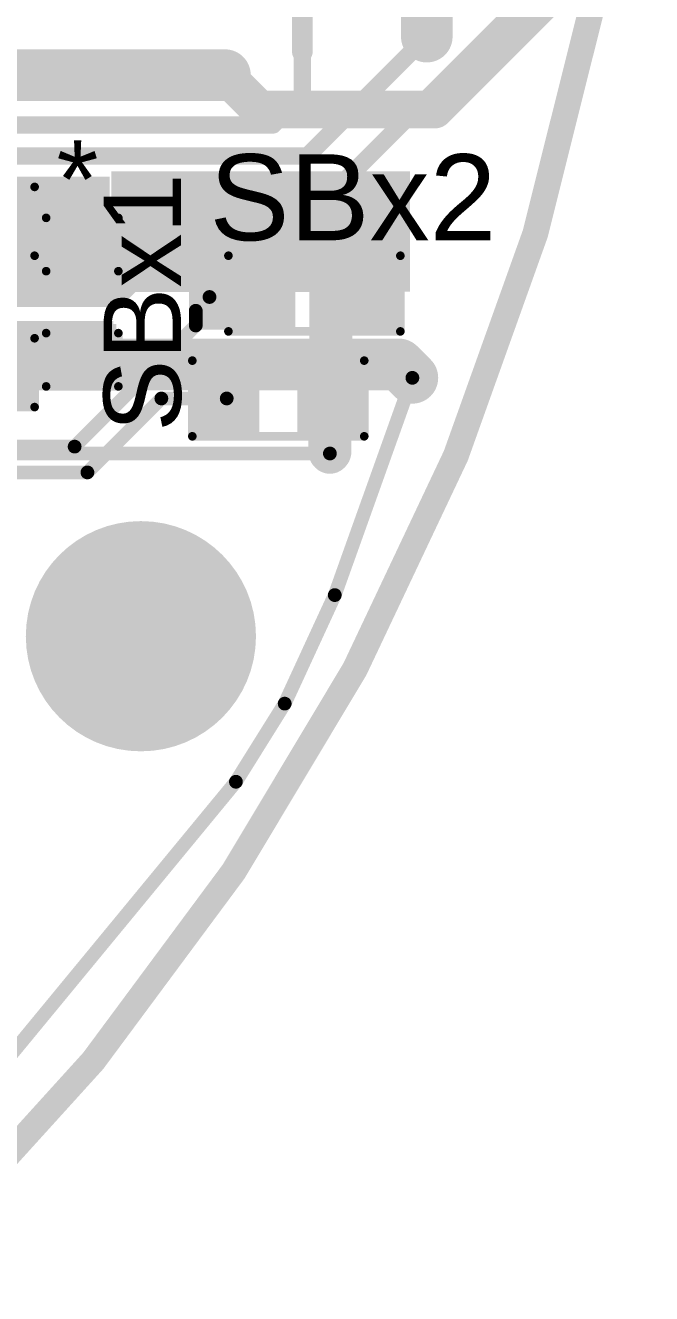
# Model space of a CAD drawing. Header units: millimetres. Extents: x -1.41 to 1.41, y -0.13 to 2.68.
# Drawn here: x 1.041 to 1.405, y 0.258 to 0.995 of the extents above; entities that cross this region are included whole.
import ezdxf

# ---------------------------------------------------------------- set-up
doc = ezdxf.new("R2010")
doc.units = ezdxf.units.MM
doc.header["$MEASUREMENT"] = 0
for name, color, linetype in [('BottomLayer', 5, 'Continuous'), ('BottomSolder', 6, 'Continuous'), ('Mechanical2', 216, 'Continuous'), ('MultiLayer', 9, 'Continuous'), ('PadHoleLayer', 156, 'Continuous'), ('TopLayer', 1, 'Continuous'), ('TopOverlay', 2, 'Continuous'), ('TopPaste', 8, 'Continuous'), ('TopSolder', 216, 'Continuous'), ('ViaHoleLayer', 16, 'Continuous')]:
    doc.layers.add(name, color=color, linetype=linetype)
doc.styles.add('Arial', font='', dxfattribs={"height": 0.2})
doc.styles.get('Arial').set_extended_font_data('Arial')

# ---------------------------------------------------------------- blocks, each defined once
blk = doc.blocks.new('S______B______19')
at = {"layer": 'TopLayer'}
for points in [[(-0.045, -0.0175), (-0.045, 0.0175), (-0.015, 0.0175), (-0.015, -0.0175)], [(0.015, -0.0175), (0.015, 0.0175), (0.045, 0.0175), (0.045, -0.0175)]]:
    blk.add_hatch(color=1, dxfattribs=at).paths.add_polyline_path(points)
at = {"layer": 'TopPaste'}
for points in [[(-0.045, -0.0175), (-0.045, 0.0175), (-0.015, 0.0175), (-0.015, -0.0175)], [(0.015, -0.0175), (0.015, 0.0175), (0.045, 0.0175), (0.045, -0.0175)]]:
    blk.add_hatch(color=8, dxfattribs=at).paths.add_polyline_path(points)
at = {"layer": 'TopSolder'}
for points in [[(-0.049, -0.0215), (-0.049, 0.0215), (-0.011, 0.0215), (-0.011, -0.0215)], [(0.011, -0.0215), (0.011, 0.0215), (0.049, 0.0215), (0.049, -0.0215)]]:
    blk.add_hatch(color=216, dxfattribs=at).paths.add_polyline_path(points)
at = {"layer": 'TopOverlay', "const_width": 0.005}
for points in [[(0.05, 0.022), (-0.05, 0.022)], [(-0.05, 0.022), (-0.05, -0.022)], [(0.05, 0.022), (0.05, -0.022)], [(0.05, -0.022), (-0.05, -0.022)]]:
    blk.add_lwpolyline(points, dxfattribs=at)
at = {"layer": 'TopOverlay', "const_width": 0.0025}
for points in [[(-0.05125, 0.022, 1), (-0.04875, 0.022, 1)], [(-0.05125, 0.022, 1), (-0.04875, 0.022, 1)], [(0.04875, 0.022, 1), (0.05125, 0.022, 1)], [(0.04875, 0.022, 1), (0.05125, 0.022, 1)], [(-0.05125, -0.022, 1), (-0.04875, -0.022, 1)], [(-0.05125, -0.022, 1), (-0.04875, -0.022, 1)], [(0.04875, -0.022, 1), (0.05125, -0.022, 1)], [(0.04875, -0.022, 1), (0.05125, -0.022, 1)]]:
    blk.add_lwpolyline(points, format="xyb", close=True, dxfattribs=at)
blk = doc.blocks.new('S______B______20')
at = {"layer": 'TopLayer'}
for points in [[(-0.045, -0.0175), (-0.045, 0.0175), (-0.015, 0.0175), (-0.015, -0.0175)], [(0.015, -0.0175), (0.015, 0.0175), (0.045, 0.0175), (0.045, -0.0175)]]:
    blk.add_hatch(color=1, dxfattribs=at).paths.add_polyline_path(points)
at = {"layer": 'TopPaste'}
for points in [[(-0.045, -0.0175), (-0.045, 0.0175), (-0.015, 0.0175), (-0.015, -0.0175)], [(0.015, -0.0175), (0.015, 0.0175), (0.045, 0.0175), (0.045, -0.0175)]]:
    blk.add_hatch(color=8, dxfattribs=at).paths.add_polyline_path(points)
at = {"layer": 'TopSolder'}
for points in [[(-0.049, -0.0215), (-0.049, 0.0215), (-0.011, 0.0215), (-0.011, -0.0215)], [(0.011, -0.0215), (0.011, 0.0215), (0.049, 0.0215), (0.049, -0.0215)]]:
    blk.add_hatch(color=216, dxfattribs=at).paths.add_polyline_path(points)
at = {"layer": 'TopOverlay', "const_width": 0.005}
for points in [[(-0.05, 0.022), (-0.05, -0.022)], [(0.05, 0.022), (-0.05, 0.022)], [(0.05, 0.022), (0.05, -0.022)], [(0.05, -0.022), (-0.05, -0.022)]]:
    blk.add_lwpolyline(points, dxfattribs=at)
at = {"layer": 'TopOverlay', "const_width": 0.0025}
for points in [[(-0.05125, 0.022, 1), (-0.04875, 0.022, 1)], [(-0.05125, 0.022, 1), (-0.04875, 0.022, 1)], [(0.04875, 0.022, 1), (0.05125, 0.022, 1)], [(0.04875, 0.022, 1), (0.05125, 0.022, 1)], [(-0.05125, -0.022, 1), (-0.04875, -0.022, 1)], [(-0.05125, -0.022, 1), (-0.04875, -0.022, 1)], [(0.04875, -0.022, 1), (0.05125, -0.022, 1)], [(0.04875, -0.022, 1), (0.05125, -0.022, 1)]]:
    blk.add_lwpolyline(points, format="xyb", close=True, dxfattribs=at)
blk = doc.blocks.new('C___0603_63')
at = {"layer": 'TopLayer'}
for points in [[(-0.015, 0.0175), (-0.015, -0.0175), (-0.045, -0.0175), (-0.045, 0.0175)], [(0.045, 0.0175), (0.045, -0.0175), (0.015, -0.0175), (0.015, 0.0175)]]:
    blk.add_hatch(color=1, dxfattribs=at).paths.add_polyline_path(points)
at = {"layer": 'TopPaste'}
for points in [[(-0.015, 0.0175), (-0.015, -0.0175), (-0.045, -0.0175), (-0.045, 0.0175)], [(0.045, 0.0175), (0.045, -0.0175), (0.015, -0.0175), (0.015, 0.0175)]]:
    blk.add_hatch(color=8, dxfattribs=at).paths.add_polyline_path(points)
at = {"layer": 'TopSolder'}
for points in [[(-0.01264, 0.01986), (-0.01264, -0.01986), (-0.04736, -0.01986), (-0.04736, 0.01986)], [(0.04736, 0.01986), (0.04736, -0.01986), (0.01264, -0.01986), (0.01264, 0.01986)]]:
    blk.add_hatch(color=216, dxfattribs=at).paths.add_polyline_path(points)
at = {"layer": 'TopOverlay', "const_width": 0.005}
for points in [[(-0.049, 0.021), (-0.018, 0.021)], [(-0.049, 0.021), (-0.049, -0.021)], [(0.018, 0.021), (0.049, 0.021)], [(0.049, 0.021), (0.049, -0.021)], [(-0.049, -0.021), (-0.018, -0.021)], [(0.018, -0.021), (0.049, -0.021)]]:
    blk.add_lwpolyline(points, dxfattribs=at)
at = {"layer": 'TopOverlay', "const_width": 0.0025}
for points in [[(-0.05025, 0.021, 1), (-0.04775, 0.021, 1)], [(-0.05025, 0.021, 1), (-0.04775, 0.021, 1)], [(-0.01925, 0.021, 1), (-0.01675, 0.021, 1)], [(0.01675, 0.021, 1), (0.01925, 0.021, 1)], [(0.04775, 0.021, 1), (0.05025, 0.021, 1)], [(0.04775, 0.021, 1), (0.05025, 0.021, 1)], [(-0.05025, -0.021, 1), (-0.04775, -0.021, 1)], [(-0.05025, -0.021, 1), (-0.04775, -0.021, 1)], [(-0.01925, -0.021, 1), (-0.01675, -0.021, 1)], [(0.01675, -0.021, 1), (0.01925, -0.021, 1)], [(0.04775, -0.021, 1), (0.05025, -0.021, 1)], [(0.04775, -0.021, 1), (0.05025, -0.021, 1)]]:
    blk.add_lwpolyline(points, format="xyb", close=True, dxfattribs=at)
blk = doc.blocks.new('C__0805_91')
at = {"layer": 'TopLayer'}
for points in [[(-0.06, 0.03), (-0.02, 0.03), (-0.02, -0.03), (-0.06, -0.03)], [(0.02, 0.03), (0.06, 0.03), (0.06, -0.03), (0.02, -0.03)]]:
    blk.add_hatch(color=1, dxfattribs=at).paths.add_polyline_path(points)
at = {"layer": 'TopPaste'}
for points in [[(-0.06, 0.03), (-0.02, 0.03), (-0.02, -0.03), (-0.06, -0.03)], [(0.02, 0.03), (0.06, 0.03), (0.06, -0.03), (0.02, -0.03)]]:
    blk.add_hatch(color=8, dxfattribs=at).paths.add_polyline_path(points)
at = {"layer": 'TopSolder'}
for points in [[(-0.06276, 0.03276), (-0.01724, 0.03276), (-0.01724, -0.03276), (-0.06276, -0.03276)], [(0.01724, 0.03276), (0.06276, 0.03276), (0.06276, -0.03276), (0.01724, -0.03276)]]:
    blk.add_hatch(color=216, dxfattribs=at).paths.add_polyline_path(points)
at = {"layer": 'TopOverlay', "const_width": 0.005}
for points in [[(-0.064, 0.034), (-0.024, 0.034)], [(-0.064, 0.034), (-0.064, -0.034)], [(0.024, 0.034), (0.064, 0.034)], [(0.064, 0.034), (0.064, -0.034)], [(-0.064, -0.034), (-0.024, -0.034)], [(0.024, -0.034), (0.064, -0.034)]]:
    blk.add_lwpolyline(points, dxfattribs=at)
at = {"layer": 'TopOverlay', "const_width": 0.0025}
for points in [[(-0.06525, 0.034, 1), (-0.06275, 0.034, 1)], [(-0.06525, 0.034, 1), (-0.06275, 0.034, 1)], [(-0.02525, 0.034, 1), (-0.02275, 0.034, 1)], [(0.02275, 0.034, 1), (0.02525, 0.034, 1)], [(0.06275, 0.034, 1), (0.06525, 0.034, 1)], [(0.06275, 0.034, 1), (0.06525, 0.034, 1)], [(-0.06525, -0.034, 1), (-0.06275, -0.034, 1)], [(-0.06525, -0.034, 1), (-0.06275, -0.034, 1)], [(-0.02525, -0.034, 1), (-0.02275, -0.034, 1)], [(0.02275, -0.034, 1), (0.02525, -0.034, 1)], [(0.06275, -0.034, 1), (0.06525, -0.034, 1)], [(0.06275, -0.034, 1), (0.06525, -0.034, 1)]]:
    blk.add_lwpolyline(points, format="xyb", close=True, dxfattribs=at)

msp = doc.modelspace()

# ---------------------------------------------------------------- hatches: boundary and pattern name
at = {"layer": 'BottomLayer'}
h = msp.add_hatch(color=5, dxfattribs=at)
edge = h.paths.add_edge_path()
edge.add_arc((1.27437, 0.98837), 0.01181, 0, 360)
h = msp.add_hatch(color=5, dxfattribs=at)
edge = h.paths.add_edge_path()
edge.add_arc((1.157, 0.966), 0.01181, 0, 360)
msp.add_hatch(color=5, dxfattribs=at).paths.add_polyline_path([(1.26455, 0.84005), (1.26455, 0.91), (1.091, 0.91), (1.091, 0.84005)])
h = msp.add_hatch(color=5, dxfattribs=at)
edge = h.paths.add_edge_path()
edge.add_arc((1.062, 0.894), 0.01181, 0, 360)
h = msp.add_hatch(color=5, dxfattribs=at)
edge = h.paths.add_edge_path()
edge.add_arc((1.247, 0.869), 0.01181, 0, 360)
h = msp.add_hatch(color=5, dxfattribs=at)
edge = h.paths.add_edge_path()
edge.add_arc((1.266, 0.79), 0.01181, 0, 360)
h = msp.add_hatch(color=5, dxfattribs=at)
edge = h.paths.add_edge_path()
edge.add_arc((1.218, 0.746), 0.01181, 0, 360)
h = msp.add_hatch(color=5, dxfattribs=at)
edge = h.paths.add_edge_path()
edge.add_arc((1.1081, 0.63976), 0.05906, 0, 360)
at = {"layer": 'BottomSolder'}
h = msp.add_hatch(color=6, dxfattribs=at)
edge = h.paths.add_edge_path()
edge.add_arc((1.27437, 0.98837), 0.00591, 0, 360)
h = msp.add_hatch(color=6, dxfattribs=at)
edge = h.paths.add_edge_path()
edge.add_arc((1.157, 0.966), 0.00591, 0, 360)
h = msp.add_hatch(color=6, dxfattribs=at)
edge = h.paths.add_edge_path()
edge.add_arc((1.062, 0.894), 0.00591, 0, 360)
h = msp.add_hatch(color=6, dxfattribs=at)
edge = h.paths.add_edge_path()
edge.add_arc((1.247, 0.869), 0.00591, 0, 360)
h = msp.add_hatch(color=6, dxfattribs=at)
edge = h.paths.add_edge_path()
edge.add_arc((1.266, 0.79), 0.00591, 0, 360)
h = msp.add_hatch(color=6, dxfattribs=at)
edge = h.paths.add_edge_path()
edge.add_arc((1.218, 0.746), 0.00591, 0, 360)
h = msp.add_hatch(color=6, dxfattribs=at)
edge = h.paths.add_edge_path()
edge.add_arc((1.1081, 0.63976), 0.06306, 0, 360)
at = {"layer": 'MultiLayer'}
h = msp.add_hatch(color=9, dxfattribs=at)
edge = h.paths.add_edge_path()
edge.add_arc((1.1081, 0.63976), 0.05906, 0, 360)
at = {"layer": 'PadHoleLayer'}
h = msp.add_hatch(color=156, dxfattribs=at)
edge = h.paths.add_edge_path()
edge.add_arc((1.1081, 0.63976), 0.06693, 0, 360)
at = {"layer": 'TopLayer'}
h = msp.add_hatch(color=1, dxfattribs=at)
edge = h.paths.add_edge_path()
edge.add_arc((1.27437, 0.98837), 0.01181, 0, 360)
h = msp.add_hatch(color=1, dxfattribs=at)
edge = h.paths.add_edge_path()
edge.add_arc((1.157, 0.966), 0.01181, 0, 360)
for points in [[(0.832, 0.85), (1.09, 0.85), (1.09, 0.907), (0.832, 0.907)], [(1.206, 0.816), (1.26, 0.816), (1.26, 0.881), (1.206, 0.881)], [(1.136, 0.818), (1.195, 0.818), (1.195, 0.859), (1.136, 0.859)], [(0.833, 0.773), (1.047, 0.773), (1.047, 0.823), (0.833, 0.823)], [(1.03, 0.788), (1.092, 0.788), (1.092, 0.823), (1.03, 0.823)]]:
    msp.add_hatch(color=1, dxfattribs=at).paths.add_polyline_path(points)
h = msp.add_hatch(color=1, dxfattribs=at)
edge = h.paths.add_edge_path()
edge.add_arc((1.062, 0.894), 0.01181, 0, 360)
h = msp.add_hatch(color=1, dxfattribs=at)
edge = h.paths.add_edge_path()
edge.add_arc((1.247, 0.869), 0.01181, 0, 360)
h = msp.add_hatch(color=1, dxfattribs=at)
edge = h.paths.add_edge_path()
edge.add_arc((1.266, 0.79), 0.01181, 0, 360)
h = msp.add_hatch(color=1, dxfattribs=at)
edge = h.paths.add_edge_path()
edge.add_arc((1.218, 0.746), 0.01181, 0, 360)
h = msp.add_hatch(color=1, dxfattribs=at)
edge = h.paths.add_edge_path()
edge.add_arc((1.1081, 0.63976), 0.05906, 0, 360)
at = {"layer": 'TopSolder'}
h = msp.add_hatch(color=216, dxfattribs=at)
edge = h.paths.add_edge_path()
edge.add_arc((1.27437, 0.98837), 0.00591, 0, 360)
h = msp.add_hatch(color=216, dxfattribs=at)
edge = h.paths.add_edge_path()
edge.add_arc((1.157, 0.966), 0.00591, 0, 360)
h = msp.add_hatch(color=216, dxfattribs=at)
edge = h.paths.add_edge_path()
edge.add_arc((1.062, 0.894), 0.00591, 0, 360)
h = msp.add_hatch(color=216, dxfattribs=at)
edge = h.paths.add_edge_path()
edge.add_arc((1.247, 0.869), 0.00591, 0, 360)
h = msp.add_hatch(color=216, dxfattribs=at)
edge = h.paths.add_edge_path()
edge.add_arc((1.266, 0.79), 0.00591, 0, 360)
h = msp.add_hatch(color=216, dxfattribs=at)
edge = h.paths.add_edge_path()
edge.add_arc((1.218, 0.746), 0.00591, 0, 360)
h = msp.add_hatch(color=216, dxfattribs=at)
edge = h.paths.add_edge_path()
edge.add_arc((1.1081, 0.63976), 0.06306, 0, 360)
at = {"layer": 'ViaHoleLayer'}
h = msp.add_hatch(color=16, dxfattribs=at)
edge = h.paths.add_edge_path()
edge.add_arc((1.27437, 0.98837), 0.00591, 0, 360)
h = msp.add_hatch(color=16, dxfattribs=at)
edge = h.paths.add_edge_path()
edge.add_arc((1.157, 0.966), 0.00591, 0, 360)
h = msp.add_hatch(color=16, dxfattribs=at)
edge = h.paths.add_edge_path()
edge.add_arc((1.062, 0.894), 0.00591, 0, 360)
h = msp.add_hatch(color=16, dxfattribs=at)
edge = h.paths.add_edge_path()
edge.add_arc((1.247, 0.869), 0.00591, 0, 360)
h = msp.add_hatch(color=16, dxfattribs=at)
edge = h.paths.add_edge_path()
edge.add_arc((1.266, 0.79), 0.00591, 0, 360)
h = msp.add_hatch(color=16, dxfattribs=at)
edge = h.paths.add_edge_path()
edge.add_arc((1.218, 0.746), 0.00591, 0, 360)

# ---------------------------------------------------------------- linework, layer by layer
at = {"layer": 'BottomLayer'}
for points, const_width in [([(1.27437, 0.98837), (1.27437, 1.22914)], 0.03), ([(1.27891, 0.946), (1.343, 1.01009)], 0.022), ([(1.157, 0.966), (1.177, 0.946)], 0.022), ([(1.177, 0.946), (1.27891, 0.946)], 0.022), ([(0.77, 0.854), (1.244, 0.854)], 0.028), ([(0.79681, 0.79781), (1.25819, 0.79781)], 0.03), ([(1.25819, 0.79781), (1.266, 0.79)], 0.03), ([(1.036, 0.746), (1.218, 0.746)], 0.008)]:
    msp.add_lwpolyline(points, dxfattribs=dict(at, const_width=const_width))
for points, const_width in [([(1.26687, 0.98837, 1), (1.28187, 0.98837, 1)], 0.015), ([(1.1515, 0.966, 1), (1.1625, 0.966, 1)], 0.011), ([(1.1715, 0.946, 1), (1.1825, 0.946, 1)], 0.011), ([(1.1715, 0.946, 1), (1.1825, 0.946, 1)], 0.011), ([(1.27341, 0.946, 1), (1.28441, 0.946, 1)], 0.011), ([(1.27341, 0.946, 1), (1.28441, 0.946, 1)], 0.011), ([(1.237, 0.854, 1), (1.251, 0.854, 1)], 0.014), ([(1.25069, 0.79781, 1), (1.26569, 0.79781, 1)], 0.015), ([(1.25069, 0.79781, 1), (1.26569, 0.79781, 1)], 0.015), ([(1.2585, 0.79, 1), (1.2735, 0.79, 1)], 0.015), ([(1.216, 0.746, 1), (1.22, 0.746, 1)], 0.004)]:
    msp.add_lwpolyline(points, format="xyb", close=True, dxfattribs=dict(at, const_width=const_width))
at = {"layer": 'Mechanical2', "const_width": 0.015}
msp.add_lwpolyline([(1.39764, 1.27953, 1), (-1.39764, 1.27953, 1)], format="xyb", close=True, dxfattribs=at)
at = {"layer": 'TopLayer'}
for points, const_width in [([(1.215, 0.893), (1.337, 1.015)], 0.01), ([(1.202, 0.9795), (1.202, 1.005)], 0.012), ([(1.205, 0.919), (1.27437, 0.98837)], 0.01), ([(0.7, 0.966), (1.157, 0.966)], 0.03), ([(1.202, 0.954), (1.202, 0.9795)], 0.01), ([(1.185, 0.937), (1.202, 0.954)], 0.01), ([(0.779, 0.937), (1.185, 0.937)], 0.01), ([(0.80696, 0.919), (1.205, 0.919)], 0.01), ([(1.019, 0.87637), (1.05137, 0.87637)], 0.04), ([(1.09418, 0.83618), (1.151, 0.893)], 0.01), ([(1.151, 0.893), (1.215, 0.893)], 0.01), ([(1.2185, 0.8285), (1.233, 0.843)], 0.022), ([(0.72818, 0.83618), (1.09418, 0.83618)], 0.01), ([(1.14, 0.829), (1.148, 0.837)], 0.008), ([(1.2185, 0.7845), (1.2185, 0.8285)], 0.025), ([(1.14, 0.82044), (1.14, 0.829)], 0.008), ([(1.06956, 0.75), (1.14, 0.82044)], 0.008), ([(1.218, 0.747), (1.218, 0.784)], 0.025), ([(1.2185, 0.7845), (1.219, 0.784)], 0.018), ([(1.22085, 0.66368), (1.266, 0.79)], 0.008), ([(1.077, 0.735), (1.12, 0.778)], 0.008), ([(1.12, 0.778), (1.158, 0.778)], 0.008), ([(0.981, 0.75), (1.06956, 0.75)], 0.008), ([(1.219, 0.747), (1.22, 0.746)], 0.018), ([(1.004, 0.735), (1.077, 0.735)], 0.008), ([(1.19173, 0.60057), (1.22085, 0.66368)], 0.008), ([(1.16336, 0.55514), (1.19173, 0.60057)], 0.008), ([(1.03171, 0.39541), (1.16336, 0.55514)], 0.008)]:
    msp.add_lwpolyline(points, dxfattribs=dict(at, const_width=const_width))
for points, const_width in [([(1.27187, 0.98837, 1), (1.27687, 0.98837, 1)], 0.005), ([(1.1495, 0.966, 1), (1.1645, 0.966, 1)], 0.015), ([(1.199, 0.9795, 1), (1.205, 0.9795, 1)], 0.006), ([(1.1995, 0.9795, 1), (1.2045, 0.9795, 1)], 0.005), ([(1.1995, 0.954, 1), (1.2045, 0.954, 1)], 0.005), ([(1.1995, 0.954, 1), (1.2045, 0.954, 1)], 0.005), ([(1.1825, 0.937, 1), (1.1875, 0.937, 1)], 0.005), ([(1.1825, 0.937, 1), (1.1875, 0.937, 1)], 0.005), ([(1.2025, 0.919, 1), (1.2075, 0.919, 1)], 0.005), ([(1.2025, 0.919, 1), (1.2075, 0.919, 1)], 0.005), ([(1.04137, 0.87637, 1), (1.06137, 0.87637, 1)], 0.02), ([(1.1485, 0.893, 1), (1.1535, 0.893, 1)], 0.005), ([(1.1485, 0.893, 1), (1.1535, 0.893, 1)], 0.005), ([(1.2125, 0.893, 1), (1.2175, 0.893, 1)], 0.005), ([(1.2125, 0.893, 1), (1.2175, 0.893, 1)], 0.005), ([(1.2275, 0.843, 1), (1.2385, 0.843, 1)], 0.011), ([(1.09168, 0.83618, 1), (1.09668, 0.83618, 1)], 0.005), ([(1.09168, 0.83618, 1), (1.09668, 0.83618, 1)], 0.005), ([(1.146, 0.837, 1), (1.15, 0.837, 1)], 0.004), ([(1.21225, 0.8285, 1), (1.22475, 0.8285, 1)], 0.0125), ([(1.213, 0.8285, 1), (1.224, 0.8285, 1)], 0.011), ([(1.138, 0.829, 1), (1.142, 0.829, 1)], 0.004), ([(1.138, 0.829, 1), (1.142, 0.829, 1)], 0.004), ([(1.138, 0.82044, 1), (1.142, 0.82044, 1)], 0.004), ([(1.138, 0.82044, 1), (1.142, 0.82044, 1)], 0.004), ([(1.21175, 0.784, 1), (1.22425, 0.784, 1)], 0.0125), ([(1.21225, 0.7845, 1), (1.22475, 0.7845, 1)], 0.0125), ([(1.214, 0.7845, 1), (1.223, 0.7845, 1)], 0.009), ([(1.2145, 0.784, 1), (1.2235, 0.784, 1)], 0.009), ([(1.264, 0.79, 1), (1.268, 0.79, 1)], 0.004), ([(1.118, 0.778, 1), (1.122, 0.778, 1)], 0.004), ([(1.118, 0.778, 1), (1.122, 0.778, 1)], 0.004), ([(1.156, 0.778, 1), (1.16, 0.778, 1)], 0.004), ([(1.06756, 0.75, 1), (1.07156, 0.75, 1)], 0.004), ([(1.06756, 0.75, 1), (1.07156, 0.75, 1)], 0.004), ([(1.21175, 0.747, 1), (1.22425, 0.747, 1)], 0.0125), ([(1.2145, 0.747, 1), (1.2235, 0.747, 1)], 0.009), ([(1.2155, 0.746, 1), (1.2245, 0.746, 1)], 0.009), ([(1.075, 0.735, 1), (1.079, 0.735, 1)], 0.004), ([(1.075, 0.735, 1), (1.079, 0.735, 1)], 0.004), ([(1.21885, 0.66368, 1), (1.22285, 0.66368, 1)], 0.004), ([(1.21885, 0.66368, 1), (1.22285, 0.66368, 1)], 0.004), ([(1.18973, 0.60057, 1), (1.19373, 0.60057, 1)], 0.004), ([(1.18973, 0.60057, 1), (1.19373, 0.60057, 1)], 0.004), ([(1.16136, 0.55514, 1), (1.16536, 0.55514, 1)], 0.004), ([(1.16136, 0.55514, 1), (1.16536, 0.55514, 1)], 0.004)]:
    msp.add_lwpolyline(points, format="xyb", close=True, dxfattribs=dict(at, const_width=const_width))

# ---------------------------------------------------------------- block references
for name, p, rotation in [('C__0805_91', (1.01228, 0.837), 90), ('C___0603_63', (1.074, 0.834), 90), ('S______B______19', (1.209, 0.839), 180), ('S______B______20', (1.188, 0.778), 180)]:
    msp.add_blockref(name, p, dxfattribs=dict(rotation=rotation))

# ---------------------------------------------------------------- texts
at = {"layer": 'TopOverlay', "style": 'Arial'}
for s, rotation, p in [('*', 360, (1.059, 0.883)), ('SBx1', 90, (1.1314, 0.7586))]:
    msp.add_text(s, height=0.045, rotation=rotation, dxfattribs=at).set_placement(p)
msp.add_text('SBx2', height=0.05, dxfattribs=at).set_placement((1.14793, 0.86999))

doc.saveas('drawing.dxf')
